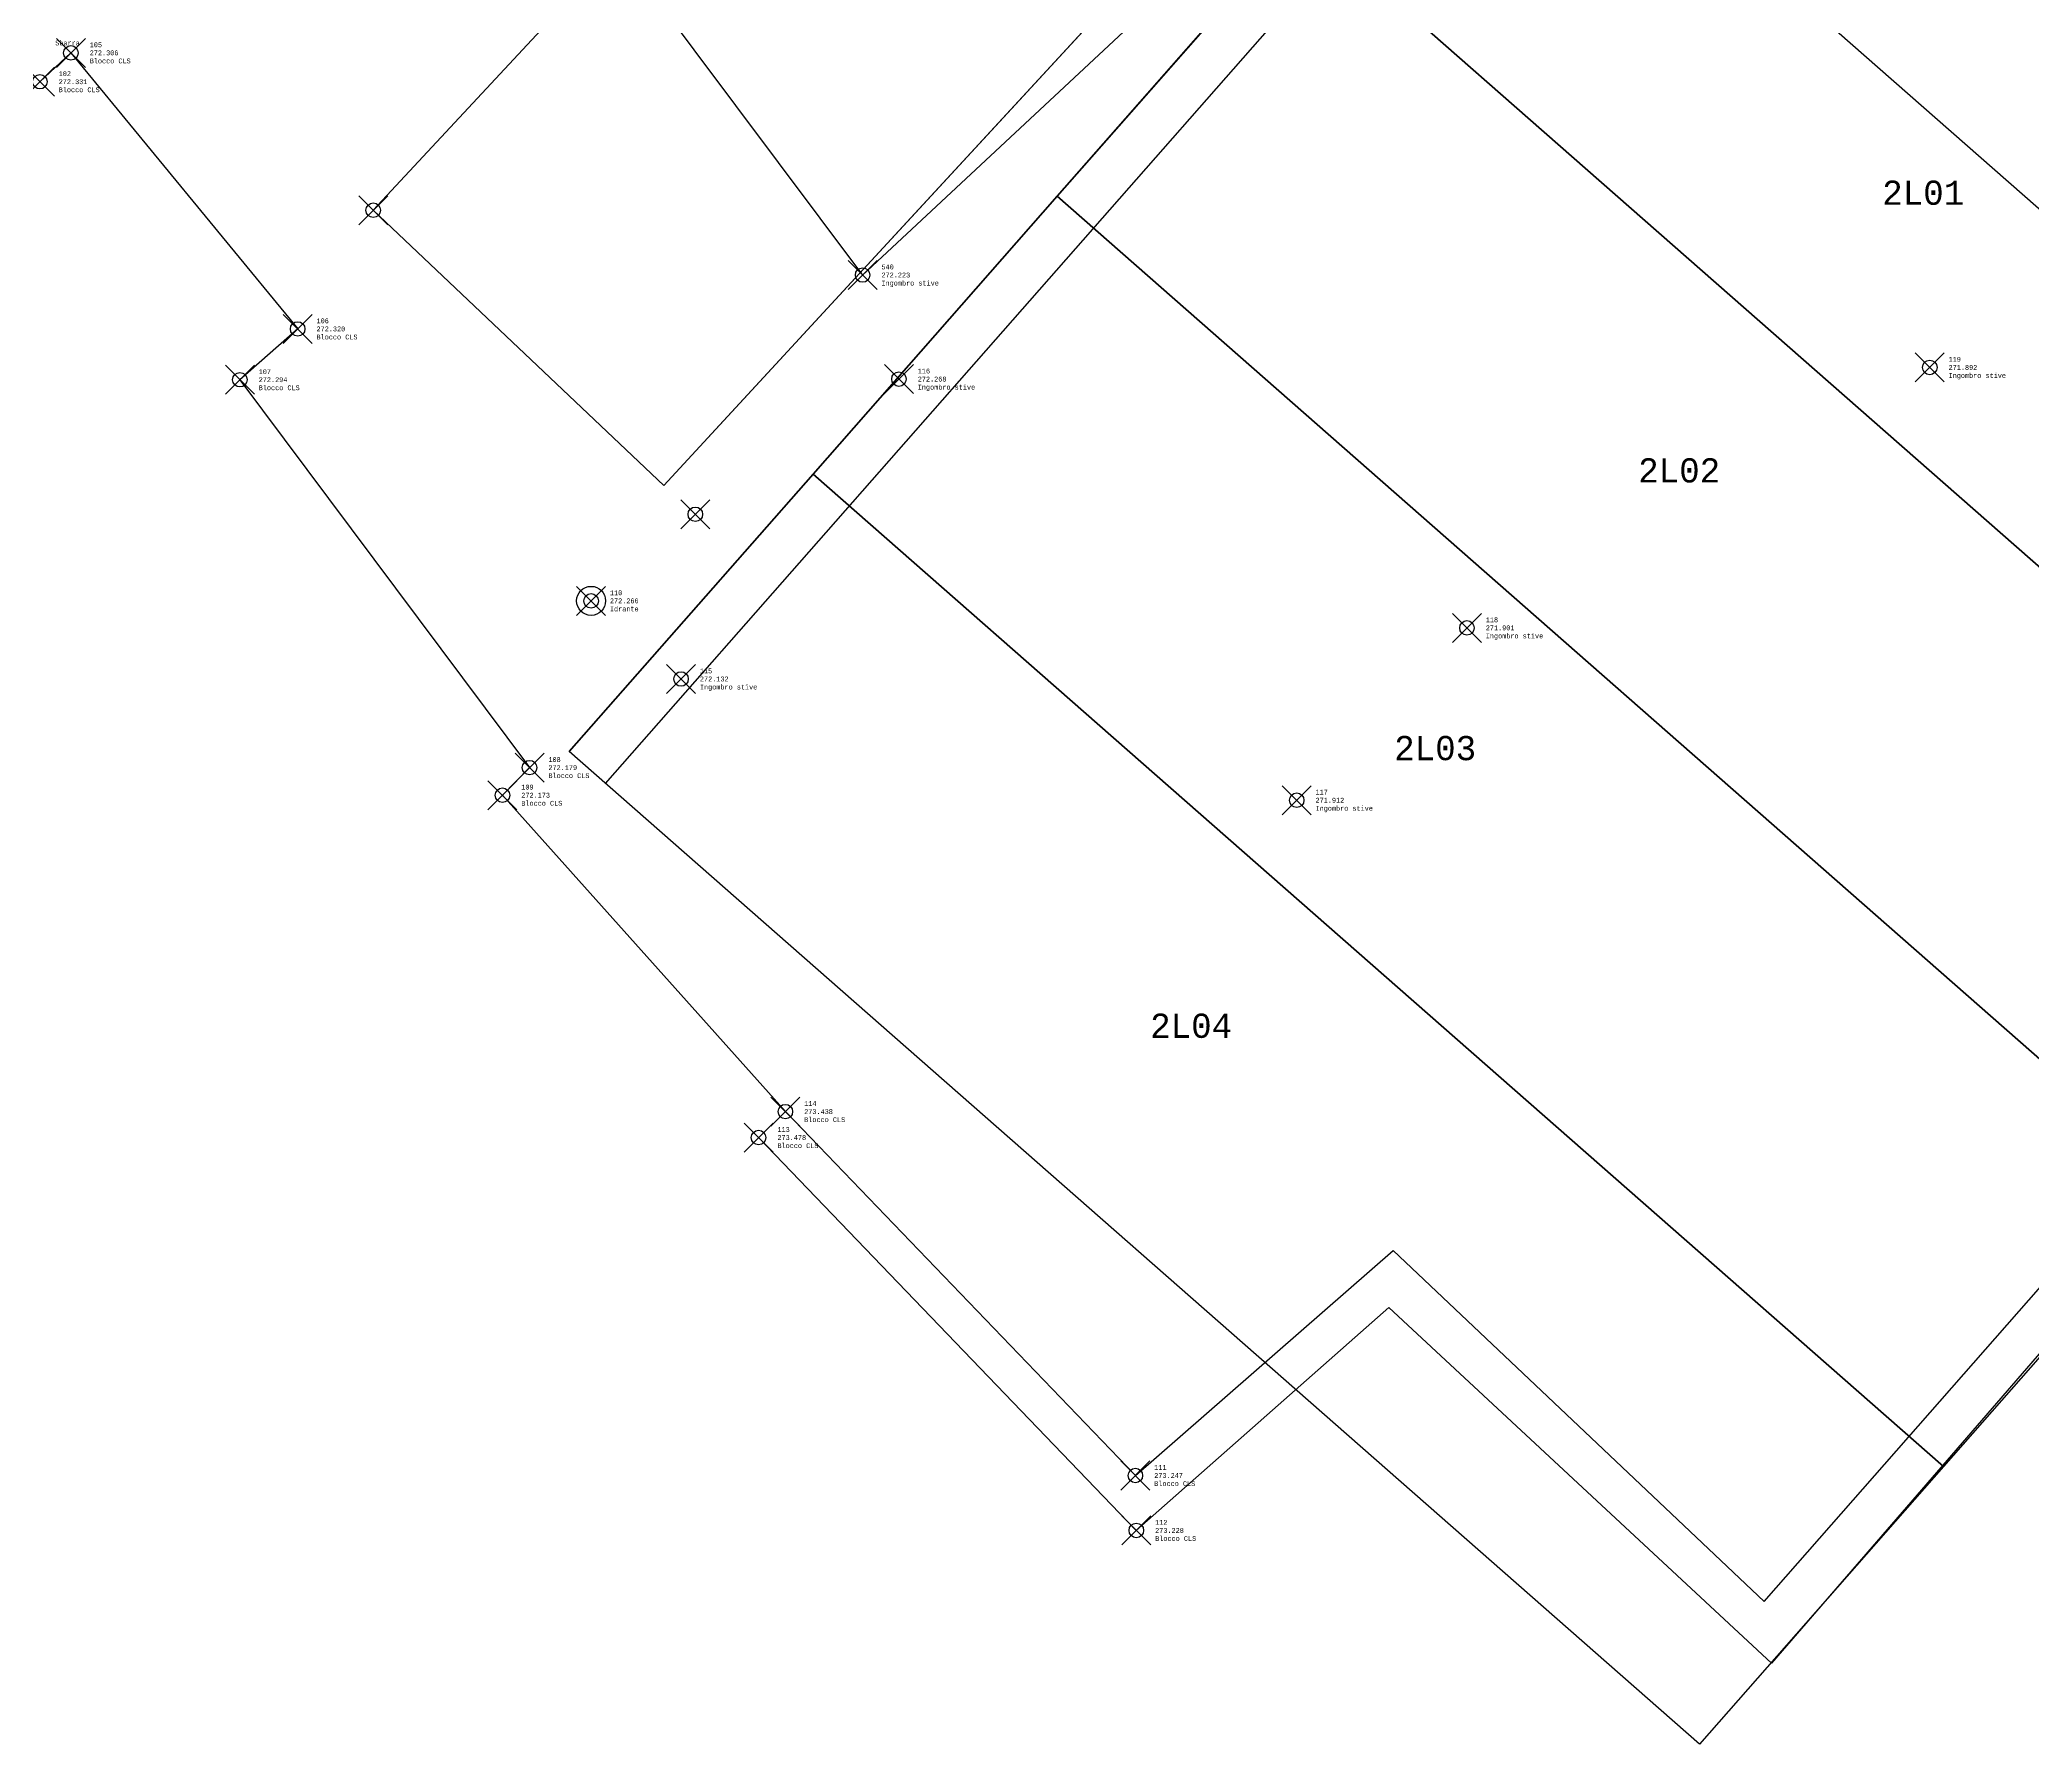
# Model space of a CAD drawing. Extents: x -300 to 923337, y -63404 to 323191.
# Drawn here: x 167421 to 208588, y 21285 to 56506 of the extents above; entities that cross this region are included whole.
import ezdxf
from ezdxf.enums import TextEntityAlignment as Align

# ---------------------------------------------------------------- set-up
doc = ezdxf.new("R2010")
doc.units = 0
doc.header["$PDMODE"] = 35
doc.header["$PDSIZE"] = 300
for name, color, linetype, lineweight in [('WF ingombro stive 2', 1, 'Continuous', 30), ('WF lato di accesso', 40, 'Continuous', 30), ('WF piazzole', 6, 'Continuous', 30), ('WF tracciatura', 30, 'Continuous', 30)]:
    doc.layers.add(name, color=color, linetype=linetype, lineweight=lineweight)
doc.layers.add('WF nome aree GPS', color=7, linetype='Continuous')
doc.layers.add('WF nuovi punti', color=6, linetype='Continuous')
doc.styles.get("Standard").update_dxf_attribs({"font": 'consola.ttf', "height": 500})

# ---------------------------------------------------------------- blocks, each defined once
blk = doc.blocks.new('rilievo 2')
at = {"color": 8, "elevation": 339}
blk.add_lwpolyline([(255582, -534476), (256223, -533880), (260909, -539585), (259715, -540634), (265701, -548651), (265141, -549221), (270987, -555760), (278219, -563280), (283547, -558633), (291208, -565884), (309012, -545620), (309560, -546125), (291364, -567155), (283459, -559809), (278238, -564415), (270433, -556296)], dxfattribs=at)
at = {"color": 1}
blk.add_polyline3d([(263848, -526800, 341), (272583, -538471, 232), (278382, -533064, 135), (269805, -522264, 256)], dxfattribs=at)
blk.add_circle((266972, -545205, 275), 300, dxfattribs=at)
at = {"color": 8}
for p in [(256223, -533880, 315), (255582, -534476, 339), (272583, -538471, 232), (260909, -539585, 329), (294633, -540381, -99), (259715, -540634, 303), (273333, -540622, 276), (266972, -545205, 275), (285070, -545763, -91), (268831, -546819, 141), (265701, -548651, 188), (265141, -549221, 181), (281552, -549325, -79), (270987, -555760, 1447), (270433, -556296, 1487), (278219, -563280, 1256), (278238, -564415, 1236)]:
    blk.add_point(p, dxfattribs=at)
for s, p in [('Sbarra', (255900, -533676, 340)), ('105', (256612, -533713, 315)), ('272.306', (256612, -533880, 315)), ('102', (255971, -534309, 339)), ('Blocco CLS', (256612, -534047, 315)), ('272.331', (255971, -534476, 339)), ('Blocco CLS', (255971, -534643, 339)), ('540', (272972, -538304, 232)), ('272.223', (272972, -538471, 232)), ('Ingombro stive', (272972, -538638, 232)), ('106', (261298, -539418, 329)), ('272.320', (261298, -539585, 329)), ('Blocco CLS', (261298, -539752, 329)), ('107', (260104, -540468, 303)), ('116', (273722, -540455, 276)), ('119', (295022, -540214, -99)), ('271.892', (295022, -540381, -99)), ('Ingombro stive', (295022, -540548, -99)), ('272.294', (260104, -540634, 303)), ('Blocco CLS', (260104, -540801, 303)), ('272.268', (273722, -540622, 276)), ('Ingombro stive', (273722, -540789, 276)), ('110', (267361, -545038, 275)), ('272.266', (267361, -545205, 275)), ('Idrante', (267361, -545372, 275)), ('118', (285459, -545597, -91)), ('271.901', (285459, -545763, -91)), ('Ingombro stive', (285459, -545930, -91)), ('115', (269220, -546652, 141)), ('272.132', (269220, -546819, 141)), ('Ingombro stive', (269220, -546986, 141)), ('108', (266090, -548484, 188)), ('272.179', (266090, -548651, 188)), ('109', (265530, -549054, 181)), ('Blocco CLS', (266090, -548817, 188)), ('117', (281941, -549158, -79)), ('272.173', (265530, -549221, 181)), ('Blocco CLS', (265530, -549388, 181)), ('271.912', (281941, -549325, -79)), ('Ingombro stive', (281941, -549492, -79)), ('273.438', (271375, -555760, 1447)), ('114', (271375, -555593, 1447)), ('113', (270822, -556129, 1487)), ('Blocco CLS', (271375, -555926, 1447)), ('273.478', (270822, -556296, 1487)), ('Blocco CLS', (270822, -556463, 1487)), ('111', (278608, -563113, 1256)), ('273.247', (278608, -563280, 1256)), ('Blocco CLS', (278608, -563447, 1256)), ('112', (278627, -564248, 1236)), ('273.228', (278627, -564415, 1236)), ('Blocco CLS', (278627, -564582, 1236))]:
    blk.add_text(s, height=100, dxfattribs=at).set_placement(p, align=Align.MIDDLE_LEFT)

msp = doc.modelspace()

# ---------------------------------------------------------------- linework, layer by layer
at = {"layer": 'WF ingombro stive 2', "elevation": 302}
for points in [[(193484, 59012), (197154, 63188), (220508, 42677), (216838, 38500)], [(188442, 53273), (193484, 59012), (216838, 38500), (211796, 32762)], [(183400, 47534), (188442, 53273), (211797, 32762), (206755, 27024)], [(178358, 41796), (183400, 47534), (206755, 27024), (201713, 21285)]]:
    msp.add_lwpolyline(points, close=True, dxfattribs=at)
at = {"layer": 'WF lato di accesso'}
for p, q in [((180317, 47298), (195333, 63583)), ((193484, 59012, 302), (188442, 53273, 302)), ((188442, 53273, 302), (183400, 47534, 302)), ((183400, 47534, 302), (178358, 41796, 302))]:
    msp.add_line(p, q, dxfattribs=at)
at = {"layer": 'WF nuovi punti'}
for p in [(174309, 52985), (180965, 46701)]:
    msp.add_point(p, dxfattribs=at)
at = {"layer": 'WF piazzole'}
msp.add_lwpolyline([(174309, 52985), (189006, 68777), (195333, 63583), (180317, 47298), (174309, 52985)], dxfattribs=at)
at = {"layer": 'WF tracciatura'}
msp.add_line((179109, 41136, 302), (197905, 62528, 302), dxfattribs=at)

# ---------------------------------------------------------------- block references
at = {"color": 251}
msp.add_blockref('rilievo 2', (-88161, 590117), dxfattribs=at)

# ---------------------------------------------------------------- texts
at = {"layer": 'WF nome aree GPS'}
for s, p in [('2L01', (205489, 53097, -49)), ('2L02', (200447, 47359, -49)), ('2L03', (195405, 41620, -351)), ('2L04', (190363, 35882, -49))]:
    msp.add_text(s, height=500, dxfattribs=at).set_placement(p)

doc.saveas('drawing.dxf')
